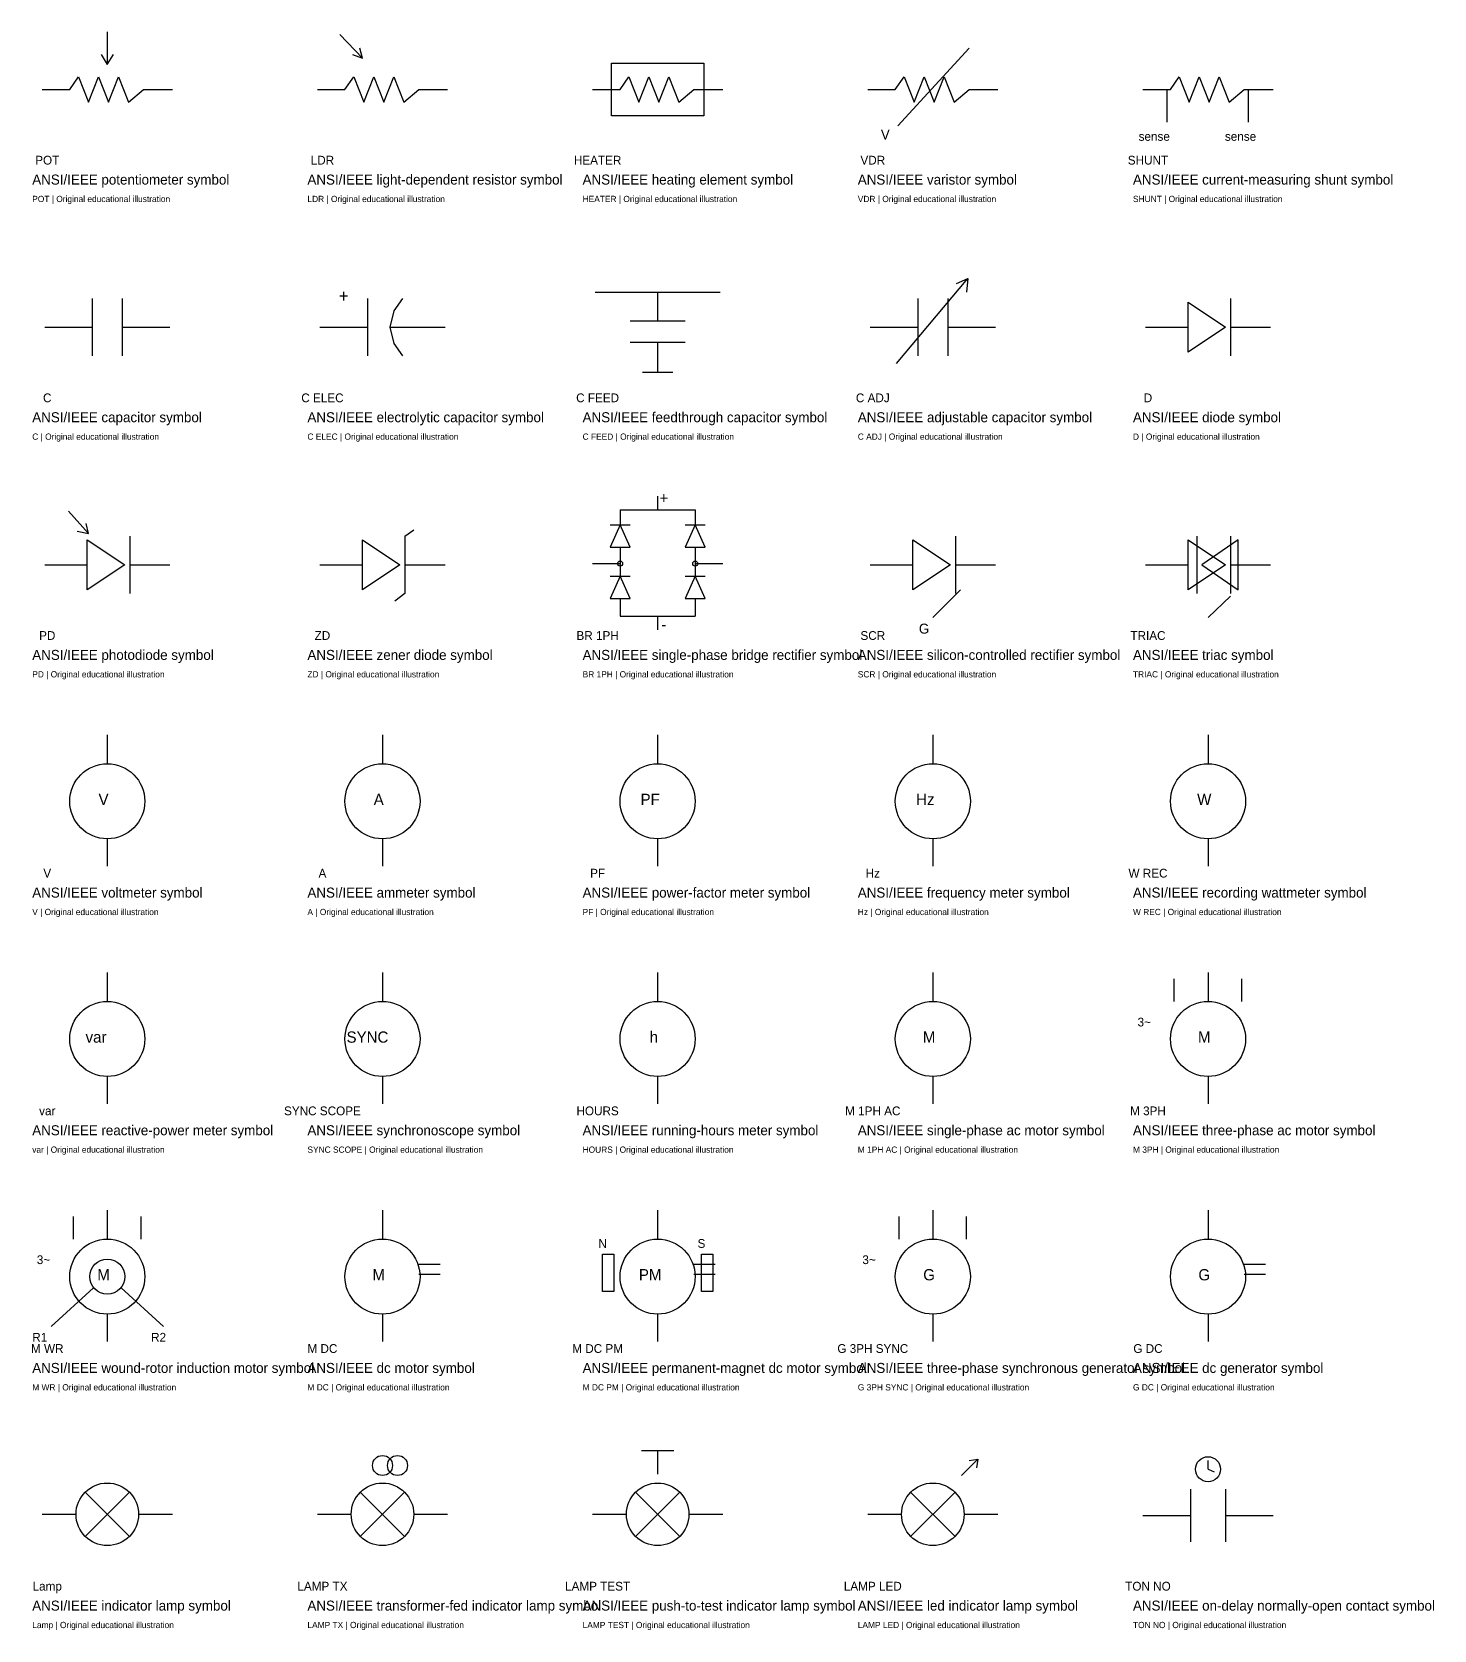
# Model space of a CAD drawing. Extents: x -25 to 1140, y -41451 to 113.
# Drawn here: x 0 to 1121, y -31001 to -29723 of the extents above; entities that cross this region are included whole.
import ezdxf
from ezdxf.enums import TextEntityAlignment as Align

# ---------------------------------------------------------------- set-up
doc = ezdxf.new("R2010")
doc.units = 0
doc.layers.add('REFERENCE', color=7, linetype='CONTINUOUS')

# ---------------------------------------------------------------- blocks, each defined once
blk = doc.blocks.new('REF_ANSI_POTENTIOMETER')
at = {"layer": 'REFERENCE'}
for p, q in [((60, 107), (60, 81)), ((55, 89), (60, 81)), ((60, 81), (65, 89)), ((30, 61), (37, 71)), ((37, 71), (45, 51)), ((45, 51), (53, 71)), ((53, 71), (61, 51)), ((61, 51), (69, 71)), ((69, 71), (77, 51)), ((8, 61), (30, 61)), ((77, 51), (89, 61)), ((89, 61), (112, 61))]:
    blk.add_line(p, q, dxfattribs=at)
blk.add_text('POT', height=7, dxfattribs=at).set_placement((12, 1), align=Align.CENTER)
blk = doc.blocks.new('REF_ANSI_LIGHT_DEPENDENT_RESISTOR')
at = {"layer": 'REFERENCE'}
for p, q in [((26, 105), (44, 86)), ((44, 86), (42, 94)), ((36, 89), (44, 86)), ((30, 61), (37, 71)), ((37, 71), (45, 51)), ((45, 51), (53, 71)), ((53, 71), (61, 51)), ((61, 51), (69, 71)), ((69, 71), (77, 51)), ((8, 61), (30, 61)), ((77, 51), (89, 61)), ((89, 61), (112, 61))]:
    blk.add_line(p, q, dxfattribs=at)
blk.add_text('LDR', height=7, dxfattribs=at).set_placement((12, 1), align=Align.CENTER)
blk = doc.blocks.new('REF_ANSI_HEATING_ELEMENT')
at = {"layer": 'REFERENCE'}
for p, q in [((23, 82), (97, 82)), ((23, 40), (23, 82)), ((97, 82), (97, 40)), ((30, 61), (37, 71)), ((37, 71), (45, 51)), ((45, 51), (53, 71)), ((53, 71), (61, 51)), ((61, 51), (69, 71)), ((69, 71), (77, 51)), ((8, 61), (30, 61)), ((77, 51), (89, 61)), ((89, 61), (112, 61)), ((97, 40), (23, 40))]:
    blk.add_line(p, q, dxfattribs=at)
blk.add_text('HEATER', height=7, dxfattribs=at).set_placement((12, 1), align=Align.CENTER)
blk = doc.blocks.new('REF_ANSI_VARISTOR')
at = {"layer": 'REFERENCE'}
for p, q in [((32, 32), (89, 94)), ((30, 61), (37, 71)), ((37, 71), (45, 51)), ((45, 51), (53, 71)), ((53, 71), (61, 51)), ((61, 51), (69, 71)), ((69, 71), (77, 51)), ((8, 61), (30, 61)), ((77, 51), (89, 61)), ((89, 61), (112, 61))]:
    blk.add_line(p, q, dxfattribs=at)
for s, height, p in [('V', 8, (22, 21)), ('VDR', 7, (12, 1))]:
    blk.add_text(s, height=height, dxfattribs=at).set_placement(p, align=Align.CENTER)
blk = doc.blocks.new('REF_ANSI_CURRENT_MEASURING_SHUNT')
at = {"layer": 'REFERENCE'}
for p, q in [((30, 61), (37, 71)), ((37, 71), (45, 51)), ((45, 51), (53, 71)), ((53, 71), (61, 51)), ((61, 51), (69, 71)), ((69, 71), (77, 51)), ((8, 61), (30, 61)), ((27, 61), (27, 35)), ((77, 51), (89, 61)), ((89, 61), (112, 61)), ((92, 61), (92, 35))]:
    blk.add_line(p, q, dxfattribs=at)
for s, p in [('sense', (17, 20)), ('sense', (86, 20)), ('SHUNT', (12, 1))]:
    blk.add_text(s, height=7, dxfattribs=at).set_placement(p, align=Align.CENTER)
blk = doc.blocks.new('REF_ANSI_CAPACITOR')
at = {"layer": 'REFERENCE'}
for p, q in [((48, 84), (48, 38)), ((72, 84), (72, 38)), ((10, 61), (48, 61)), ((72, 61), (110, 61))]:
    blk.add_line(p, q, dxfattribs=at)
blk.add_text('C', height=7, dxfattribs=at).set_placement((12, 1), align=Align.CENTER)
blk = doc.blocks.new('REF_ANSI_ELECTROLYTIC_CAPACITOR')
at = {"layer": 'REFERENCE'}
for p, q in [((48, 84), (48, 38)), ((76, 84), (69, 74)), ((69, 74), (66, 61)), ((10, 61), (48, 61)), ((66, 61), (69, 48)), ((66, 61), (110, 61)), ((69, 48), (76, 38))]:
    blk.add_line(p, q, dxfattribs=at)
for s, height, p in [('+', 10, (29, 81)), ('C ELEC', 7, (12, 1))]:
    blk.add_text(s, height=height, dxfattribs=at).set_placement(p, align=Align.CENTER)
blk = doc.blocks.new('REF_ANSI_FEEDTHROUGH_CAPACITOR')
at = {"layer": 'REFERENCE'}
for p, q in [((10, 89), (110, 89)), ((60, 89), (60, 66)), ((38, 66), (82, 66)), ((38, 49), (82, 49)), ((60, 49), (60, 25)), ((48, 25), (72, 25))]:
    blk.add_line(p, q, dxfattribs=at)
blk.add_text('C FEED', height=7, dxfattribs=at).set_placement((12, 1), align=Align.CENTER)
blk = doc.blocks.new('REF_ANSI_ADJUSTABLE_CAPACITOR')
at = {"layer": 'REFERENCE'}
for p, q in [((31, 32), (88, 100)), ((79, 96), (88, 100)), ((88, 100), (87, 89)), ((48, 84), (48, 38)), ((72, 84), (72, 38)), ((10, 61), (48, 61)), ((72, 61), (110, 61))]:
    blk.add_line(p, q, dxfattribs=at)
blk.add_text('C ADJ', height=7, dxfattribs=at).set_placement((12, 1), align=Align.CENTER)
blk = doc.blocks.new('REF_ANSI_DIODE')
at = {"layer": 'REFERENCE'}
for p, q in [((44, 81), (74, 61)), ((44, 41), (44, 81)), ((78, 84), (78, 38)), ((10, 61), (44, 61)), ((74, 61), (44, 41)), ((78, 61), (110, 61))]:
    blk.add_line(p, q, dxfattribs=at)
blk.add_text('D', height=7, dxfattribs=at).set_placement((12, 1), align=Align.CENTER)
blk = doc.blocks.new('REF_ANSI_PHOTODIODE')
at = {"layer": 'REFERENCE'}
for p, q in [((29, 104), (45, 86)), ((45, 86), (43, 94)), ((36, 88), (45, 86)), ((44, 81), (74, 61)), ((44, 41), (44, 81)), ((78, 84), (78, 38)), ((10, 61), (44, 61)), ((74, 61), (44, 41)), ((78, 61), (110, 61))]:
    blk.add_line(p, q, dxfattribs=at)
blk.add_text('PD', height=7, dxfattribs=at).set_placement((12, 1), align=Align.CENTER)
blk = doc.blocks.new('REF_ANSI_ZENER_DIODE')
at = {"layer": 'REFERENCE'}
for p, q in [((44, 81), (74, 61)), ((44, 41), (44, 81)), ((78, 84), (85, 89)), ((78, 84), (78, 38)), ((10, 61), (44, 61)), ((74, 61), (44, 41)), ((78, 61), (110, 61)), ((78, 38), (70, 32))]:
    blk.add_line(p, q, dxfattribs=at)
blk.add_text('ZD', height=7, dxfattribs=at).set_placement((12, 1), align=Align.CENTER)
blk = doc.blocks.new('REF_ANSI_SINGLE_PHASE_BRIDGE_RECTIFIER')
at = {"layer": 'REFERENCE'}
for p, q in [((60, 116), (60, 105)), ((30, 105), (90, 105)), ((30, 105), (30, 93)), ((90, 105), (90, 93)), ((22, 93), (38, 93)), ((30, 93), (22, 75)), ((38, 75), (30, 93)), ((82, 93), (98, 93)), ((90, 93), (82, 75)), ((98, 75), (90, 93)), ((22, 75), (38, 75)), ((30, 75), (30, 52)), ((82, 75), (98, 75)), ((90, 75), (90, 52)), ((8, 62), (30, 62)), ((22, 52), (38, 52)), ((30, 52), (22, 34)), ((38, 34), (30, 52)), ((82, 52), (98, 52)), ((90, 52), (82, 34)), ((90, 62), (112, 62)), ((98, 34), (90, 52)), ((22, 34), (38, 34)), ((30, 34), (30, 20)), ((82, 34), (98, 34)), ((90, 34), (90, 20)), ((30, 20), (90, 20)), ((60, 20), (60, 9))]:
    blk.add_line(p, q, dxfattribs=at)
for centre in [(30, 62), (90, 62)]:
    blk.add_circle(centre, 2, dxfattribs=at)
for s, height, p in [('+', 9, (65, 110)), ('-', 9, (65, 9)), ('BR 1PH', 7, (12, 1))]:
    blk.add_text(s, height=height, dxfattribs=at).set_placement(p, align=Align.CENTER)
blk = doc.blocks.new('REF_ANSI_SILICON_CONTROLLED_RECTIFIER')
at = {"layer": 'REFERENCE'}
for p, q in [((44, 81), (74, 61)), ((44, 41), (44, 81)), ((78, 84), (78, 38)), ((10, 61), (44, 61)), ((74, 61), (44, 41)), ((78, 61), (110, 61)), ((60, 19), (82, 41))]:
    blk.add_line(p, q, dxfattribs=at)
for s, height, p in [('G', 8, (53, 6)), ('SCR', 7, (12, 1))]:
    blk.add_text(s, height=height, dxfattribs=at).set_placement(p, align=Align.CENTER)
blk = doc.blocks.new('REF_ANSI_TRIAC')
at = {"layer": 'REFERENCE'}
for p, q in [((44, 81), (74, 61)), ((44, 41), (44, 81)), ((51, 84), (51, 38)), ((84, 81), (55, 61)), ((78, 84), (78, 38)), ((84, 41), (84, 81)), ((10, 61), (44, 61)), ((74, 61), (44, 41)), ((55, 61), (84, 41)), ((78, 61), (110, 61)), ((60, 19), (78, 36))]:
    blk.add_line(p, q, dxfattribs=at)
blk.add_text('TRIAC', height=7, dxfattribs=at).set_placement((12, 1), align=Align.CENTER)
blk = doc.blocks.new('REF_ANSI_VOLTMETER')
at = {"layer": 'REFERENCE'}
for p, q in [((60, 115), (60, 92)), ((60, 32), (60, 10))]:
    blk.add_line(p, q, dxfattribs=at)
blk.add_circle((60, 62), 30, dxfattribs=at)
for height, p in [(9, (57, 59)), (7, (12, 1))]:
    blk.add_text('V', height=height, dxfattribs=at).set_placement(p, align=Align.CENTER)
blk = doc.blocks.new('REF_ANSI_AMMETER')
at = {"layer": 'REFERENCE'}
for p, q in [((60, 115), (60, 92)), ((60, 32), (60, 10))]:
    blk.add_line(p, q, dxfattribs=at)
blk.add_circle((60, 62), 30, dxfattribs=at)
for height, p in [(9, (57, 59)), (7, (12, 1))]:
    blk.add_text('A', height=height, dxfattribs=at).set_placement(p, align=Align.CENTER)
blk = doc.blocks.new('REF_ANSI_POWER_FACTOR_METER')
at = {"layer": 'REFERENCE'}
for p, q in [((60, 115), (60, 92)), ((60, 32), (60, 10))]:
    blk.add_line(p, q, dxfattribs=at)
blk.add_circle((60, 62), 30, dxfattribs=at)
for height, p in [(9, (54, 59)), (7, (12, 1))]:
    blk.add_text('PF', height=height, dxfattribs=at).set_placement(p, align=Align.CENTER)
blk = doc.blocks.new('REF_ANSI_FREQUENCY_METER')
at = {"layer": 'REFERENCE'}
for p, q in [((60, 115), (60, 92)), ((60, 32), (60, 10))]:
    blk.add_line(p, q, dxfattribs=at)
blk.add_circle((60, 62), 30, dxfattribs=at)
for height, p in [(9, (54, 59)), (7, (12, 1))]:
    blk.add_text('Hz', height=height, dxfattribs=at).set_placement(p, align=Align.CENTER)
blk = doc.blocks.new('REF_ANSI_RECORDING_WATTMETER')
at = {"layer": 'REFERENCE'}
for p, q in [((60, 115), (60, 92)), ((60, 32), (60, 10))]:
    blk.add_line(p, q, dxfattribs=at)
blk.add_circle((60, 62), 30, dxfattribs=at)
for s, height, p in [('W', 9, (57, 59)), ('W REC', 7, (12, 1))]:
    blk.add_text(s, height=height, dxfattribs=at).set_placement(p, align=Align.CENTER)
blk = doc.blocks.new('REF_ANSI_REACTIVE_POWER_METER')
at = {"layer": 'REFERENCE'}
for p, q in [((60, 115), (60, 92)), ((60, 32), (60, 10))]:
    blk.add_line(p, q, dxfattribs=at)
blk.add_circle((60, 62), 30, dxfattribs=at)
for height, p in [(9, (51, 59)), (7, (12, 1))]:
    blk.add_text('var', height=height, dxfattribs=at).set_placement(p, align=Align.CENTER)
blk = doc.blocks.new('REF_ANSI_SYNCHRONOSCOPE')
at = {"layer": 'REFERENCE'}
for p, q in [((60, 115), (60, 92)), ((60, 32), (60, 10))]:
    blk.add_line(p, q, dxfattribs=at)
blk.add_circle((60, 62), 30, dxfattribs=at)
for s, height, p in [('SYNC', 9, (48, 59)), ('SYNC SCOPE', 7, (12, 1))]:
    blk.add_text(s, height=height, dxfattribs=at).set_placement(p, align=Align.CENTER)
blk = doc.blocks.new('REF_ANSI_RUNNING_HOURS_METER')
at = {"layer": 'REFERENCE'}
for p, q in [((60, 115), (60, 92)), ((60, 32), (60, 10))]:
    blk.add_line(p, q, dxfattribs=at)
blk.add_circle((60, 62), 30, dxfattribs=at)
for s, height, p in [('h', 9, (57, 59)), ('HOURS', 7, (12, 1))]:
    blk.add_text(s, height=height, dxfattribs=at).set_placement(p, align=Align.CENTER)
blk = doc.blocks.new('REF_ANSI_SINGLE_PHASE_AC_MOTOR')
at = {"layer": 'REFERENCE'}
for p, q in [((60, 115), (60, 92)), ((60, 32), (60, 10))]:
    blk.add_line(p, q, dxfattribs=at)
blk.add_circle((60, 62), 30, dxfattribs=at)
for s, height, p in [('M', 9, (57, 59)), ('M 1PH AC', 7, (12, 1))]:
    blk.add_text(s, height=height, dxfattribs=at).set_placement(p, align=Align.CENTER)
blk = doc.blocks.new('REF_ANSI_THREE_PHASE_AC_MOTOR')
at = {"layer": 'REFERENCE'}
for p, q in [((60, 115), (60, 92)), ((33, 92), (33, 110)), ((87, 92), (87, 110)), ((60, 32), (60, 10))]:
    blk.add_line(p, q, dxfattribs=at)
blk.add_circle((60, 62), 30, dxfattribs=at)
for s, height, p in [('3~', 7, (9, 72)), ('M', 9, (57, 59)), ('M 3PH', 7, (12, 1))]:
    blk.add_text(s, height=height, dxfattribs=at).set_placement(p, align=Align.CENTER)
blk = doc.blocks.new('REF_ANSI_WOUND_ROTOR_INDUCTION_MOTOR')
at = {"layer": 'REFERENCE'}
for p, q in [((60, 115), (60, 92)), ((33, 92), (33, 110)), ((87, 92), (87, 110)), ((49, 53), (15, 22)), ((71, 53), (105, 22)), ((60, 32), (60, 10))]:
    blk.add_line(p, q, dxfattribs=at)
for radius in [30, 14]:
    blk.add_circle((60, 62), radius, dxfattribs=at)
for s, height, p in [('3~', 7, (9, 72)), ('M', 9, (57, 59)), ('R1', 7, (6, 10)), ('R2', 7, (101, 10)), ('M WR', 7, (12, 1))]:
    blk.add_text(s, height=height, dxfattribs=at).set_placement(p, align=Align.CENTER)
blk = doc.blocks.new('REF_ANSI_DC_MOTOR')
at = {"layer": 'REFERENCE'}
for p, q in [((60, 115), (60, 92)), ((89, 72), (106, 72)), ((89, 64), (106, 64)), ((60, 32), (60, 10))]:
    blk.add_line(p, q, dxfattribs=at)
blk.add_circle((60, 62), 30, dxfattribs=at)
for s, height, p in [('M', 9, (57, 59)), ('M DC', 7, (12, 1))]:
    blk.add_text(s, height=height, dxfattribs=at).set_placement(p, align=Align.CENTER)
blk = doc.blocks.new('REF_ANSI_PERMANENT_MAGNET_DC_MOTOR')
at = {"layer": 'REFERENCE'}
for p, q in [((60, 115), (60, 92)), ((16, 80), (25, 80)), ((16, 50), (16, 80)), ((25, 80), (25, 50)), ((95, 80), (104, 80)), ((95, 50), (95, 80)), ((104, 80), (104, 50)), ((89, 72), (106, 72)), ((89, 64), (106, 64)), ((25, 50), (16, 50)), ((104, 50), (95, 50)), ((60, 32), (60, 10))]:
    blk.add_line(p, q, dxfattribs=at)
blk.add_circle((60, 62), 30, dxfattribs=at)
for s, height, p in [('N', 7, (16, 85)), ('S', 7, (95, 85)), ('PM', 9, (54, 59)), ('M DC PM', 7, (12, 1))]:
    blk.add_text(s, height=height, dxfattribs=at).set_placement(p, align=Align.CENTER)
blk = doc.blocks.new('REF_ANSI_THREE_PHASE_SYNCHRONOUS_GENERATOR')
at = {"layer": 'REFERENCE'}
for p, q in [((60, 115), (60, 92)), ((33, 92), (33, 110)), ((87, 92), (87, 110)), ((60, 32), (60, 10))]:
    blk.add_line(p, q, dxfattribs=at)
blk.add_circle((60, 62), 30, dxfattribs=at)
for s, height, p in [('3~', 7, (9, 72)), ('G', 9, (57, 59)), ('G 3PH SYNC', 7, (12, 1))]:
    blk.add_text(s, height=height, dxfattribs=at).set_placement(p, align=Align.CENTER)
blk = doc.blocks.new('REF_ANSI_DC_GENERATOR')
at = {"layer": 'REFERENCE'}
for p, q in [((60, 115), (60, 92)), ((89, 72), (106, 72)), ((89, 64), (106, 64)), ((60, 32), (60, 10))]:
    blk.add_line(p, q, dxfattribs=at)
blk.add_circle((60, 62), 30, dxfattribs=at)
for s, height, p in [('G', 9, (57, 59)), ('G DC', 7, (12, 1))]:
    blk.add_text(s, height=height, dxfattribs=at).set_placement(p, align=Align.CENTER)
blk = doc.blocks.new('REF_ANSI_INDICATOR_LAMP')
at = {"layer": 'REFERENCE'}
for p, q in [((42, 80), (78, 44)), ((42, 44), (78, 80)), ((8, 62), (35, 62)), ((85, 62), (112, 62))]:
    blk.add_line(p, q, dxfattribs=at)
blk.add_circle((60, 62), 25, dxfattribs=at)
blk.add_text('Lamp', height=7, dxfattribs=at).set_placement((12, 1), align=Align.CENTER)
blk = doc.blocks.new('REF_ANSI_TRANSFORMER_FED_INDICATOR_LAMP')
at = {"layer": 'REFERENCE'}
for p, q in [((42, 80), (78, 44)), ((42, 44), (78, 80)), ((8, 62), (35, 62)), ((85, 62), (112, 62))]:
    blk.add_line(p, q, dxfattribs=at)
for centre, radius in [((60, 101), 8), ((72, 101), 8), ((60, 62), 25)]:
    blk.add_circle(centre, radius, dxfattribs=at)
blk.add_text('LAMP TX', height=7, dxfattribs=at).set_placement((12, 1), align=Align.CENTER)
blk = doc.blocks.new('REF_ANSI_PUSH_TO_TEST_INDICATOR_LAMP')
at = {"layer": 'REFERENCE'}
for p, q in [((47, 113), (73, 113)), ((60, 113), (60, 94)), ((42, 80), (78, 44)), ((42, 44), (78, 80)), ((8, 62), (35, 62)), ((85, 62), (112, 62))]:
    blk.add_line(p, q, dxfattribs=at)
blk.add_circle((60, 62), 25, dxfattribs=at)
blk.add_text('LAMP TEST', height=7, dxfattribs=at).set_placement((12, 1), align=Align.CENTER)
blk = doc.blocks.new('REF_ANSI_LED_INDICATOR_LAMP')
at = {"layer": 'REFERENCE'}
for p, q in [((83, 93), (96, 106)), ((89, 105), (96, 106)), ((96, 106), (95, 99)), ((42, 80), (78, 44)), ((42, 44), (78, 80)), ((8, 62), (35, 62)), ((85, 62), (112, 62))]:
    blk.add_line(p, q, dxfattribs=at)
blk.add_circle((60, 62), 25, dxfattribs=at)
blk.add_text('LAMP LED', height=7, dxfattribs=at).set_placement((12, 1), align=Align.CENTER)
blk = doc.blocks.new('REF_ANSI_ON_DELAY_NORMALLY_OPEN_CONTACT')
at = {"layer": 'REFERENCE'}
for p, q in [((60, 98), (60, 105)), ((60, 98), (65, 96)), ((46, 82), (46, 40)), ((74, 82), (74, 40)), ((8, 61), (46, 61)), ((74, 61), (112, 61))]:
    blk.add_line(p, q, dxfattribs=at)
blk.add_circle((60, 98), 10, dxfattribs=at)
blk.add_text('TON NO', height=7, dxfattribs=at).set_placement((12, 1), align=Align.CENTER)

msp = doc.modelspace()

# ---------------------------------------------------------------- block references
at = {"layer": 'REFERENCE'}
for name, p in [('REF_ANSI_POTENTIOMETER', (0, -29830)), ('REF_ANSI_LIGHT_DEPENDENT_RESISTOR', (220, -29830)), ('REF_ANSI_VARISTOR', (660, -29830)), ('REF_ANSI_HEATING_ELEMENT', (440, -29830)), ('REF_ANSI_CURRENT_MEASURING_SHUNT', (880, -29830)), ('REF_ANSI_ELECTROLYTIC_CAPACITOR', (220, -30020)), ('REF_ANSI_FEEDTHROUGH_CAPACITOR', (440, -30020)), ('REF_ANSI_ADJUSTABLE_CAPACITOR', (660, -30020)), ('REF_ANSI_CAPACITOR', (0, -30020)), ('REF_ANSI_DIODE', (880, -30020)), ('REF_ANSI_SINGLE_PHASE_BRIDGE_RECTIFIER', (440, -30210)), ('REF_ANSI_PHOTODIODE', (0, -30210)), ('REF_ANSI_ZENER_DIODE', (220, -30210)), ('REF_ANSI_SILICON_CONTROLLED_RECTIFIER', (660, -30210)), ('REF_ANSI_TRIAC', (880, -30210)), ('REF_ANSI_VOLTMETER', (0, -30400)), ('REF_ANSI_AMMETER', (220, -30400)), ('REF_ANSI_POWER_FACTOR_METER', (440, -30400)), ('REF_ANSI_FREQUENCY_METER', (660, -30400)), ('REF_ANSI_RECORDING_WATTMETER', (880, -30400)), ('REF_ANSI_REACTIVE_POWER_METER', (0, -30590)), ('REF_ANSI_SYNCHRONOSCOPE', (220, -30590)), ('REF_ANSI_RUNNING_HOURS_METER', (440, -30590)), ('REF_ANSI_SINGLE_PHASE_AC_MOTOR', (660, -30590)), ('REF_ANSI_THREE_PHASE_AC_MOTOR', (880, -30590)), ('REF_ANSI_WOUND_ROTOR_INDUCTION_MOTOR', (0, -30780)), ('REF_ANSI_DC_MOTOR', (220, -30780)), ('REF_ANSI_PERMANENT_MAGNET_DC_MOTOR', (440, -30780)), ('REF_ANSI_THREE_PHASE_SYNCHRONOUS_GENERATOR', (660, -30780)), ('REF_ANSI_DC_GENERATOR', (880, -30780)), ('REF_ANSI_TRANSFORMER_FED_INDICATOR_LAMP', (220, -30970)), ('REF_ANSI_PUSH_TO_TEST_INDICATOR_LAMP', (440, -30970)), ('REF_ANSI_LED_INDICATOR_LAMP', (660, -30970)), ('REF_ANSI_ON_DELAY_NORMALLY_OPEN_CONTACT', (880, -30970)), ('REF_ANSI_INDICATOR_LAMP', (0, -30970))]:
    msp.add_blockref(name, p, dxfattribs=at)

# ---------------------------------------------------------------- texts
for s, height, p in [('ANSI/IEEE potentiometer symbol', 8, (0, -29845)), ('ANSI/IEEE light-dependent resistor symbol', 8, (220, -29845)), ('ANSI/IEEE heating element symbol', 8, (440, -29845)), ('ANSI/IEEE varistor symbol', 8, (660, -29845)), ('ANSI/IEEE current-measuring shunt symbol', 8, (880, -29845)), ('POT | Original educational illustration', 5, (0, -29859)), ('LDR | Original educational illustration', 5, (220, -29859)), ('HEATER | Original educational illustration', 5, (440, -29859)), ('VDR | Original educational illustration', 5, (660, -29859)), ('SHUNT | Original educational illustration', 5, (880, -29859)), ('ANSI/IEEE capacitor symbol', 8, (0, -30035)), ('ANSI/IEEE electrolytic capacitor symbol', 8, (220, -30035)), ('ANSI/IEEE feedthrough capacitor symbol', 8, (440, -30035)), ('ANSI/IEEE adjustable capacitor symbol', 8, (660, -30035)), ('ANSI/IEEE diode symbol', 8, (880, -30035)), ('C | Original educational illustration', 5, (0, -30049)), ('C ELEC | Original educational illustration', 5, (220, -30049)), ('C FEED | Original educational illustration', 5, (440, -30049)), ('C ADJ | Original educational illustration', 5, (660, -30049)), ('D | Original educational illustration', 5, (880, -30049)), ('ANSI/IEEE photodiode symbol', 8, (0, -30225)), ('ANSI/IEEE zener diode symbol', 8, (220, -30225)), ('ANSI/IEEE single-phase bridge rectifier symbol', 8, (440, -30225)), ('ANSI/IEEE silicon-controlled rectifier symbol', 8, (660, -30225)), ('ANSI/IEEE triac symbol', 8, (880, -30225)), ('PD | Original educational illustration', 5, (0, -30239)), ('ZD | Original educational illustration', 5, (220, -30239)), ('BR 1PH | Original educational illustration', 5, (440, -30239)), ('SCR | Original educational illustration', 5, (660, -30239)), ('TRIAC | Original educational illustration', 5, (880, -30239)), ('ANSI/IEEE voltmeter symbol', 8, (0, -30415)), ('ANSI/IEEE ammeter symbol', 8, (220, -30415)), ('ANSI/IEEE power-factor meter symbol', 8, (440, -30415)), ('ANSI/IEEE frequency meter symbol', 8, (660, -30415)), ('ANSI/IEEE recording wattmeter symbol', 8, (880, -30415)), ('V | Original educational illustration', 5, (0, -30429)), ('A | Original educational illustration', 5, (220, -30429)), ('PF | Original educational illustration', 5, (440, -30429)), ('Hz | Original educational illustration', 5, (660, -30429)), ('W REC | Original educational illustration', 5, (880, -30429)), ('ANSI/IEEE reactive-power meter symbol', 8, (0, -30605)), ('ANSI/IEEE synchronoscope symbol', 8, (220, -30605)), ('ANSI/IEEE running-hours meter symbol', 8, (440, -30605)), ('ANSI/IEEE single-phase ac motor symbol', 8, (660, -30605)), ('ANSI/IEEE three-phase ac motor symbol', 8, (880, -30605)), ('var | Original educational illustration', 5, (0, -30619)), ('SYNC SCOPE | Original educational illustration', 5, (220, -30619)), ('HOURS | Original educational illustration', 5, (440, -30619)), ('M 1PH AC | Original educational illustration', 5, (660, -30619)), ('M 3PH | Original educational illustration', 5, (880, -30619)), ('ANSI/IEEE wound-rotor induction motor symbol', 8, (0, -30795)), ('ANSI/IEEE dc motor symbol', 8, (220, -30795)), ('ANSI/IEEE permanent-magnet dc motor symbol', 8, (440, -30795)), ('ANSI/IEEE three-phase synchronous generator symbol', 8, (660, -30795)), ('ANSI/IEEE dc generator symbol', 8, (880, -30795)), ('M WR | Original educational illustration', 5, (0, -30809)), ('M DC | Original educational illustration', 5, (220, -30809)), ('M DC PM | Original educational illustration', 5, (440, -30809)), ('G 3PH SYNC | Original educational illustration', 5, (660, -30809)), ('G DC | Original educational illustration', 5, (880, -30809)), ('ANSI/IEEE indicator lamp symbol', 8, (0, -30985)), ('ANSI/IEEE transformer-fed indicator lamp symbol', 8, (220, -30985)), ('ANSI/IEEE push-to-test indicator lamp symbol', 8, (440, -30985)), ('ANSI/IEEE led indicator lamp symbol', 8, (660, -30985)), ('ANSI/IEEE on-delay normally-open contact symbol', 8, (880, -30985)), ('Lamp | Original educational illustration', 5, (0, -30999)), ('LAMP TX | Original educational illustration', 5, (220, -30999)), ('LAMP TEST | Original educational illustration', 5, (440, -30999)), ('LAMP LED | Original educational illustration', 5, (660, -30999)), ('TON NO | Original educational illustration', 5, (880, -30999))]:
    msp.add_text(s, height=height, dxfattribs=at).set_placement(p)

doc.saveas('drawing.dxf')
